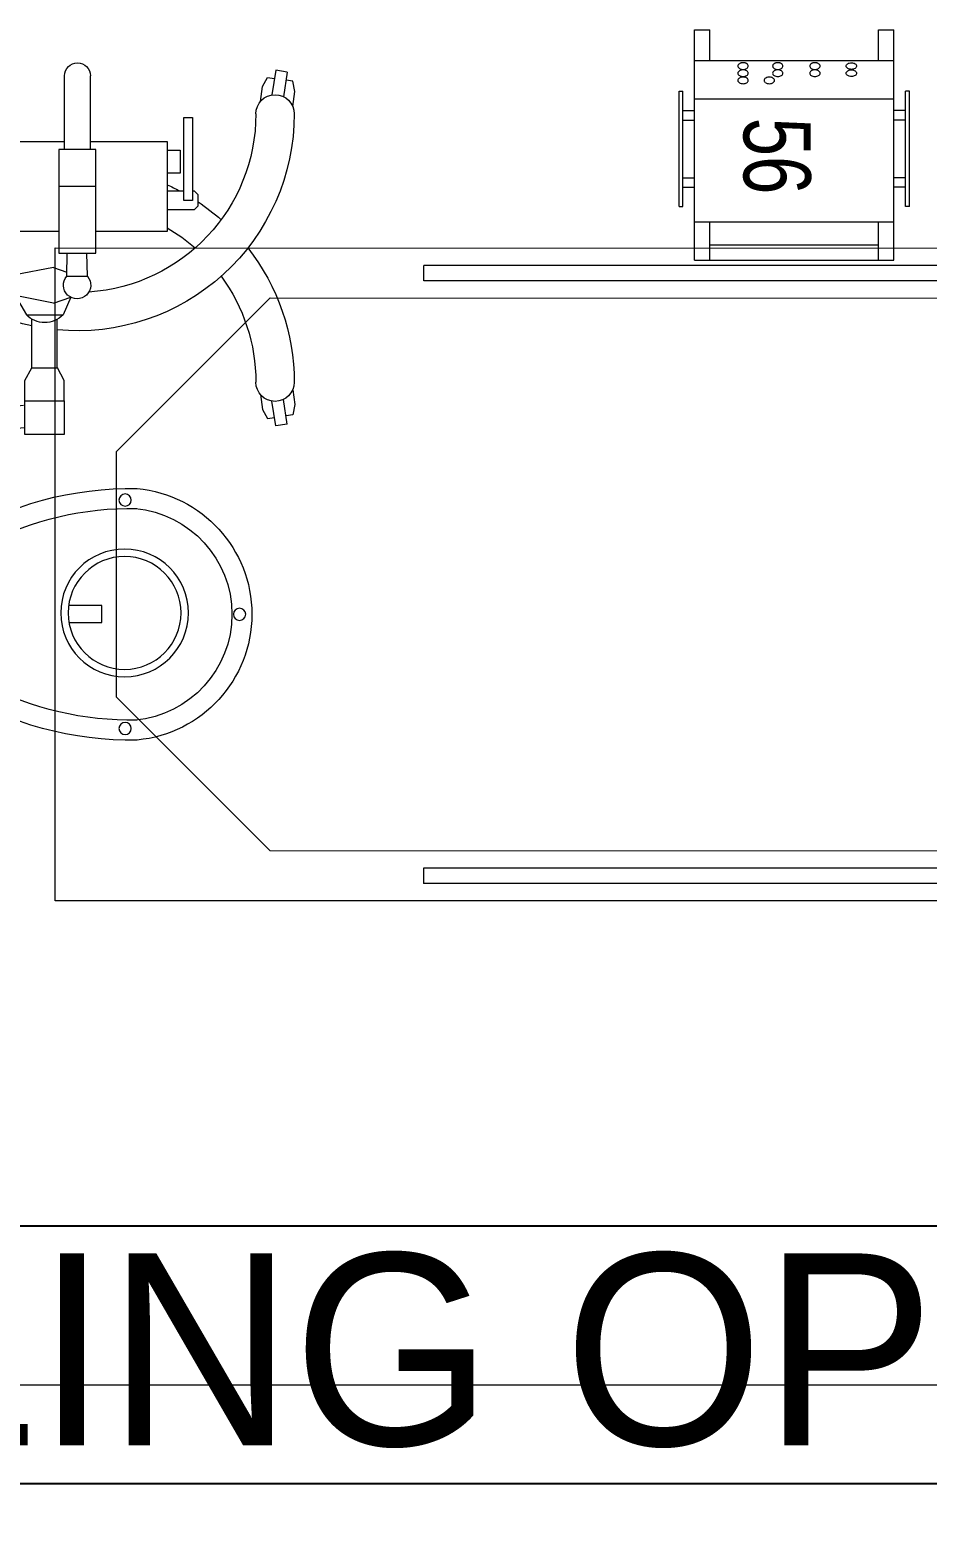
# Model space of a CAD drawing. Header units: metres. Extents: x 75097 to 220695, y -1557923 to -1361206.
# Drawn here: x 103917 to 105086, y -1462822 to -1460880 of the extents above; entities that cross this region are included whole.
import ezdxf
from ezdxf import colors
from ezdxf.entities.mleader import LeaderData, LeaderLine
from ezdxf.math import Vec2, Vec3

# ---------------------------------------------------------------- set-up
doc = ezdxf.new("R2010")
doc.units = ezdxf.units.M
doc.layers.get('0').update_dxf_attribs({"lineweight": 0})
doc.layers.add('A-100 - Copy$0$axes', color=8, linetype='Continuous')
doc.layers.add('A-100 - Copy$0$Medical Equipment and Furniture', color=8, linetype='Continuous', lineweight=0)
doc.layers.add('A-100 - Copy$0$Medical Equipment and Furniture1', color=8, linetype='Continuous', lineweight=5)
doc.layers.add('E-POWR', color=7, linetype='Continuous', lineweight=9, true_color=0x4e7e3e)
doc.styles.add('A-100 - Copy$0$X3G_ENTITY_257CFD', font='swisscl.ttf', dxfattribs={"height": 200})
doc.styles.get("Standard").update_dxf_attribs({"font": 'GOTHIC.TTF'})

# ---------------------------------------------------------------- blocks, each defined once
blk = doc.blocks.new('A-100 - Copy$0$HF16786E-P')
at = {"layer": 'A-100 - Copy$0$Medical Equipment and Furniture1'}
for p, q in [((0, 0.425), (-2.14, 0.425)), ((-2.14, 0.425), (-2.14, -0.425)), ((-0.48, 0.4025), (-1.66, 0.4025)), ((-1.66, 0.3825), (-1.66, 0.4025)), ((-0.48, 0.3825), (-1.66, 0.3825)), ((-1.86, 0.36), (-2.06, 0.16)), ((-0.28, 0.36), (-1.86, 0.36)), ((-2.06, 0.16), (-2.06, -0.16)), ((-2.06, -0.16), (-1.86, -0.36)), ((-1.86, -0.36), (-0.28, -0.36)), ((-0.48, -0.3825), (-1.66, -0.3825)), ((-1.66, -0.3825), (-1.66, -0.4025)), ((-0.48, -0.4025), (-1.66, -0.4025)), ((-2.14, -0.425), (0, -0.425))]:
    blk.add_line(p, q, dxfattribs=at)
blk = doc.blocks.new('A-100 - Copy$0$mobile light')
at = {"layer": 'A-100 - Copy$0$Medical Equipment and Furniture1'}
for p, q in [((1882.58, -498.29), (1882.35, -499.8)), ((1882.58, -498.29), (1885.78, -498.78)), ((1883.78, -497.56), (1883.65, -498.45)), ((1885.1, -497.29), (1883.78, -497.56)), ((1887.04, -497.59), (1885.1, -497.29)), ((1923.94, -497.59), (1925.88, -497.29)), ((1928.41, -498.29), (1925.2, -498.78)), ((1925.88, -497.29), (1927.2, -497.56)), ((1927.2, -497.56), (1927.33, -498.45)), ((1928.41, -498.29), (1928.63, -499.8)), ((1882.35, -499.8), (1885.55, -500.28)), ((1883.28, -500.85), (1883.42, -499.96)), ((1884.47, -501.5), (1883.28, -500.85)), ((1928.63, -499.8), (1925.43, -500.28)), ((1926.52, -501.5), (1927.7, -500.85)), ((1927.7, -500.85), (1927.56, -499.96)), ((1886.4, -501.79), (1884.47, -501.5)), ((1924.58, -501.79), (1926.52, -501.5)), ((1947.59, -502.62), (1941.09, -502.62)), ((1948.76, -501.94), (1947.59, -502.62)), ((1947.59, -502.62), (1947.59, -505.45)), ((1948.15, -506.5), (1952.41, -502.55)), ((1953.47, -501.94), (1948.76, -501.94)), ((1958.23, -506.5), (1953.47, -501.94)), ((1947.59, -505.45), (1941.09, -505.45)), ((1946.6, -512.08), (1948.15, -506.5)), ((1947.59, -505.45), (1948.15, -506.5)), ((1958.23, -506.5), (1948.15, -506.5)), ((1959.78, -512.08), (1958.23, -506.5)), ((1963.08, -509.67), (1943.3, -509.67)), ((1959.78, -512.08), (1946.6, -512.08)), ((1908.01, -522.53), (1909, -517.55)), ((1911.69, -517.55), (1909, -517.55)), ((1912.69, -522.53), (1911.69, -517.55)), ((1911.69, -517.55), (1914.17, -518.99)), ((1914.17, -518.99), (1914.17, -523.77)), ((1921.08, -519.69), (1914.74, -519.69)), ((1922.73, -518.8), (1921.08, -519.69)), ((1921.08, -519.69), (1921.08, -523.01)), ((1921.08, -519.69), (1921.08, -523.01)), ((1925.38, -518.8), (1922.73, -518.8)), ((1892.68, -523.97), (1883.05, -523.97)), ((1892.68, -528.06), (1892.68, -523.24)), ((1892.68, -523.24), (1906.16, -523.24)), ((1897.5, -528.06), (1897.5, -523.24)), ((1906.16, -523.24), (1906.16, -528.06)), ((1909.15, -524.25), (1906.16, -524.32)), ((1908.01, -522.53), (1908.62, -524.28)), ((1909.15, -524.25), (1909.15, -526.94)), ((1912.69, -522.53), (1911.9, -524.78)), ((1911.9, -524.78), (1914.17, -523.77)), ((1921.08, -523.01), (1914.77, -523.01)), ((1922.73, -523.93), (1921.08, -523.04)), ((1925.38, -523.93), (1922.73, -523.93)), ((1892.68, -527.34), (1883.05, -527.34)), ((1906.16, -528.06), (1892.68, -528.06)), ((1909.15, -526.94), (1906.16, -526.87)), ((1886.4, -549.48), (1884.47, -549.77)), ((1924.58, -549.48), (1926.52, -549.77)), ((1882.35, -551.47), (1885.55, -550.99)), ((1882.58, -552.98), (1882.35, -551.47)), ((1884.47, -549.77), (1883.28, -550.42)), ((1883.28, -550.42), (1883.42, -551.31)), ((1928.63, -551.47), (1925.43, -550.99)), ((1926.52, -549.77), (1927.7, -550.42)), ((1927.7, -550.42), (1927.56, -551.31)), ((1928.41, -552.98), (1928.63, -551.47)), ((1882.58, -552.98), (1885.78, -552.5)), ((1883.78, -553.71), (1883.65, -552.82)), ((1928.41, -552.98), (1925.2, -552.5)), ((1927.2, -553.71), (1927.33, -552.82)), ((1885.1, -553.98), (1883.78, -553.71)), ((1887.04, -553.69), (1885.1, -553.98)), ((1923.94, -553.69), (1925.88, -553.98)), ((1925.88, -553.98), (1927.2, -553.71))]:
    blk.add_line(p, q, dxfattribs=at)
for points in [[(1903.33, -523.24), (1903.33, -514.02), (1891.61, -514.02), (1891.61, -523.97)], [(1954.27, -524.55), (1954.27, -528.82), (1952.05, -528.82), (1952.05, -524.5)], [(1891.61, -527.34), (1891.61, -537.34), (1903.33, -537.34), (1903.33, -528.06)], [(1892.74, -537.34), (1892.74, -539.04), (1895.76, -539.04), (1895.76, -537.34)], [(1898.05, -537.34), (1898.05, -539.5)], [(1898.05, -540.63), (1898.05, -540.87), (1898.53, -541.35), (1900.02, -541.35), (1900.5, -540.87), (1900.5, -537.34)]]:
    blk.add_lwpolyline(points, dxfattribs=at)
for points in [[(1929.78, -518.8), (1925.38, -518.8), (1925.38, -523.93), (1929.78, -523.93)], [(1899.3, -539.5), (1888.5, -539.5), (1888.5, -540.63), (1899.3, -540.63)]]:
    blk.add_lwpolyline(points, close=True, dxfattribs=at)
for centre, radius in [((1945.96, -511.25), 0.793), ((1960.42, -511.25), 0.793), ((1953.01, -531.79), 8.32), ((1953.01, -531.79), 7.35), ((1938.31, -531.85), 0.793), ((1968.07, -531.85), 0.793), ((1953.19, -546.77), 0.793)]:
    blk.add_circle(centre, radius, dxfattribs=at)
for centre, radius, start, end in [((1888.02, -499.89), 2.5, 90, 270), ((1888.02, -525.64), 28.25, 12.1463, 90), ((1922.96, -525.64), 28.25, 90, 128.2073), ((1922.96, -499.89), 2.5, 270, 90), ((1888.02, -525.64), 23.25, 20.3387, 90), ((1922.96, -525.64), 23.25, 90, 126.3743), ((1942.82, -519.31), 16.86, 97.1293, 177.6115), ((1942.82, -519.31), 13.97, 97.1293, 177.6115), ((1922.96, -525.64), 28.25, 138.4974, 155.7305), ((1922.96, -525.64), 23.25, 138.7224, 150.0382), ((1980.13, -532.49), 43.32, 148.2167, 181.2501), ((1926.25, -532.49), 43.32, 358.7499, 31.7833), ((1946.6, -514.96), 2.89, 90, 152.4092), ((1959.78, -514.96), 2.89, 27.5908, 90), ((1980.13, -532.49), 40.72, 152.4092, 181.2501), ((1926.25, -532.49), 40.72, 358.7499, 27.5908), ((1911.94, -521.38), 3.27, 313.0112, 46.9888), ((1883.05, -525.65), 1.68, 90, 270), ((1888.02, -525.64), 28.25, 270, 5.3386), ((1910.32, -525.6), 1.78, 229.0673, 130.9327), ((1888.02, -525.64), 23.25, 270, 356.3184), ((1953.19, -531.93), 16.44, 185.2361, 354.7639), ((1953.19, -531.93), 13.84, 185.2361, 354.7639), ((1922.96, -525.64), 28.25, 204.483, 208.105), ((1922.96, -525.64), 23.25, 210.2349, 221.2776), ((1922.96, -525.64), 28.25, 213.7985, 221.5026), ((1922.96, -525.64), 23.25, 233.6257, 270), ((1888.02, -551.39), 2.5, 90, 270), ((1922.96, -525.64), 28.25, 231.7927, 270), ((1922.96, -551.39), 2.5, 270, 90)]:
    blk.add_arc(centre, radius, start, end, dxfattribs=at)
blk = doc.blocks.new('A-100 - Copy$0$ME17423-P')
at = {"layer": 'A-100 - Copy$0$Medical Equipment and Furniture1'}
for p, q in [((0.26, 0), (0, 0)), ((0, 0), (0, -0.3)), ((0.02, 0), (0.02, -0.05)), ((0.24, 0), (0.24, -0.05)), ((0.26, 0), (0.26, -0.3)), ((0.24, -0.02), (0.02, -0.02)), ((0.26, -0.05), (0, -0.05)), ((-0.02, -0.07), (-0.02, -0.22)), ((-0.02, -0.07), (-0.015, -0.07)), ((-0.015, -0.07), (-0.015, -0.22)), ((0.275, -0.07), (0.275, -0.22)), ((0.28, -0.07), (0.275, -0.07)), ((0.28, -0.07), (0.28, -0.22)), ((-0.015, -0.095), (0, -0.095)), ((0.275, -0.095), (0.26, -0.095)), ((-0.015, -0.1075), (0, -0.1075)), ((0.275, -0.1075), (0.26, -0.1075)), ((-0.015, -0.1825), (0, -0.1825)), ((0.275, -0.1825), (0.26, -0.1825)), ((-0.015, -0.195), (0, -0.195)), ((0.26, -0.21), (0, -0.21)), ((0.275, -0.195), (0.26, -0.195)), ((-0.02, -0.22), (-0.015, -0.22)), ((0.28, -0.22), (0.275, -0.22)), ((0.26, -0.26), (0, -0.26)), ((0.02, -0.26), (0.02, -0.3)), ((0.24, -0.26), (0.24, -0.3)), ((0.02, -0.3), (0, -0.3)), ((0.26, -0.3), (0.24, -0.3))]:
    blk.add_line(p, q, dxfattribs=at)
for points in [[(0.0623, -0.2435, -0.14448), (0.0618, -0.2451, -0.107176), (0.0603, -0.2466, -0.077753), (0.0582, -0.2475, -0.064938), (0.0555, -0.2479, -0.064938), (0.0528, -0.2475, -0.077753), (0.0508, -0.2466, -0.107176), (0.0492, -0.2451, -0.14448), (0.0488, -0.2435, -0.14448), (0.0492, -0.242, -0.107176), (0.0508, -0.2405, -0.077753), (0.0528, -0.2396, -0.064938), (0.0555, -0.2392, -0.064938), (0.0582, -0.2396, -0.077753), (0.0603, -0.2405, -0.107176), (0.0618, -0.242, -0.14448)], [(0.0623, -0.2529, -0.14448), (0.0618, -0.2544, -0.107176), (0.0603, -0.2559, -0.077753), (0.0582, -0.2568, -0.064938), (0.0555, -0.2572, -0.064938), (0.0528, -0.2568, -0.077753), (0.0508, -0.2559, -0.107176), (0.0492, -0.2544, -0.14448), (0.0488, -0.2529, -0.14448), (0.0492, -0.2513, -0.107176), (0.0508, -0.2498, -0.077753), (0.0528, -0.2489, -0.064938), (0.0555, -0.2485, -0.064938), (0.0582, -0.2489, -0.077753), (0.0603, -0.2498, -0.107176), (0.0618, -0.2513, -0.14448)]]:
    blk.add_lwpolyline(points, format="xyb", close=True, dxfattribs=at)
for centre, radius, start, end in [((0.1585, -0.2342), 0.00284, 147.1153, 180), ((0.1604, -0.2354), 0.00507, 122.6457, 147.1153), ((0.1616, -0.2373), 0.00735, 104.8618, 122.6457), ((0.1624, -0.2404), 0.0105, 90, 104.8618), ((0.1624, -0.2404), 0.0105, 75.1382, 90), ((0.1632, -0.2373), 0.00735, 57.3543, 75.1382), ((0.1645, -0.2354), 0.00507, 32.8847, 57.3543), ((0.1663, -0.2342), 0.00284, 0, 32.8847), ((0.1927, -0.2342), 0.00284, 147.1153, 180), ((0.1945, -0.2354), 0.00507, 122.6457, 147.1153), ((0.1958, -0.2373), 0.00735, 104.8618, 122.6457), ((0.1966, -0.2404), 0.0105, 90, 104.8618), ((0.1966, -0.2404), 0.0105, 75.1382, 90), ((0.1974, -0.2373), 0.00735, 57.3543, 75.1382), ((0.1986, -0.2354), 0.00507, 32.8847, 57.3543), ((0.2005, -0.2342), 0.00284, 0, 32.8847), ((0.0991, -0.2435), 0.00284, 147.1153, 180), ((0.0991, -0.2435), 0.00284, 180, 212.8847), ((0.0991, -0.2529), 0.00284, 147.1153, 180), ((0.101, -0.2447), 0.00507, 122.6457, 147.1153), ((0.101, -0.2423), 0.00507, 212.8847, 237.3543), ((0.101, -0.2541), 0.00507, 122.6457, 147.1153), ((0.1022, -0.2467), 0.00735, 104.8618, 122.6457), ((0.1022, -0.2404), 0.00735, 237.3543, 255.1382), ((0.1022, -0.256), 0.00735, 104.8618, 122.6457), ((0.103, -0.2497), 0.0105, 90, 104.8618), ((0.103, -0.2374), 0.0105, 255.1382, 270), ((0.103, -0.259), 0.0105, 90, 104.8618), ((0.103, -0.2497), 0.0105, 75.1382, 90), ((0.103, -0.2374), 0.0105, 270, 284.8618), ((0.103, -0.259), 0.0105, 75.1382, 90), ((0.1039, -0.2467), 0.00735, 57.3543, 75.1382), ((0.1039, -0.2404), 0.00735, 284.8618, 302.6457), ((0.1039, -0.256), 0.00735, 57.3543, 75.1382), ((0.1051, -0.2447), 0.00507, 32.8847, 57.3543), ((0.1051, -0.2423), 0.00507, 302.6457, 327.1153), ((0.1051, -0.2541), 0.00507, 32.8847, 57.3543), ((0.107, -0.2435), 0.00284, 0, 32.8847), ((0.107, -0.2435), 0.00284, 327.1153, 360), ((0.107, -0.2529), 0.00284, 0, 32.8847), ((0.1475, -0.2435), 0.00284, 147.1153, 180), ((0.1475, -0.2435), 0.00284, 180, 212.8847), ((0.1475, -0.2529), 0.00284, 147.1153, 180), ((0.1494, -0.2447), 0.00507, 122.6457, 147.1153), ((0.1494, -0.2423), 0.00507, 212.8847, 237.3543), ((0.1494, -0.2541), 0.00507, 122.6457, 147.1153), ((0.1506, -0.2467), 0.00735, 104.8618, 122.6457), ((0.1506, -0.2404), 0.00735, 237.3543, 255.1382), ((0.1506, -0.256), 0.00735, 104.8618, 122.6457), ((0.1514, -0.2497), 0.0105, 90, 104.8618), ((0.1514, -0.2374), 0.0105, 255.1382, 270), ((0.1514, -0.259), 0.0105, 90, 104.8618), ((0.1514, -0.2497), 0.0105, 75.1382, 90), ((0.1514, -0.2374), 0.0105, 270, 284.8618), ((0.1514, -0.259), 0.0105, 75.1382, 90), ((0.1522, -0.2467), 0.00735, 57.3543, 75.1382), ((0.1522, -0.2404), 0.00735, 284.8618, 302.6457), ((0.1522, -0.256), 0.00735, 57.3543, 75.1382), ((0.1585, -0.2342), 0.00284, 180, 212.8847), ((0.1604, -0.233), 0.00507, 212.8847, 237.3543), ((0.1534, -0.2447), 0.00507, 32.8847, 57.3543), ((0.1534, -0.2423), 0.00507, 302.6457, 327.1153), ((0.1534, -0.2541), 0.00507, 32.8847, 57.3543), ((0.1616, -0.2311), 0.00735, 237.3543, 255.1382), ((0.1553, -0.2435), 0.00284, 0, 32.8847), ((0.1553, -0.2435), 0.00284, 327.1153, 360), ((0.1553, -0.2529), 0.00284, 0, 32.8847), ((0.1624, -0.228), 0.0105, 255.1382, 270), ((0.1624, -0.228), 0.0105, 270, 284.8618), ((0.1632, -0.2311), 0.00735, 284.8618, 302.6457), ((0.1645, -0.233), 0.00507, 302.6457, 327.1153), ((0.1663, -0.2342), 0.00284, 327.1153, 0), ((0.1927, -0.2342), 0.00284, 180, 212.8847), ((0.1927, -0.2435), 0.00284, 147.1153, 180), ((0.1927, -0.2435), 0.00284, 180, 212.8847), ((0.1927, -0.2529), 0.00284, 147.1153, 180), ((0.1945, -0.233), 0.00507, 212.8847, 237.3543), ((0.1945, -0.2447), 0.00507, 122.6457, 147.1153), ((0.1945, -0.2423), 0.00507, 212.8847, 237.3543), ((0.1945, -0.2541), 0.00507, 122.6457, 147.1153), ((0.1958, -0.2311), 0.00735, 237.3543, 255.1382), ((0.1958, -0.2467), 0.00735, 104.8618, 122.6457), ((0.1958, -0.2404), 0.00735, 237.3543, 255.1382), ((0.1958, -0.256), 0.00735, 104.8618, 122.6457), ((0.1966, -0.228), 0.0105, 255.1382, 270), ((0.1966, -0.2497), 0.0105, 90, 104.8618), ((0.1966, -0.2374), 0.0105, 255.1382, 270), ((0.1966, -0.259), 0.0105, 90, 104.8618), ((0.1966, -0.228), 0.0105, 270, 284.8618), ((0.1966, -0.2497), 0.0105, 75.1382, 90), ((0.1966, -0.2374), 0.0105, 270, 284.8618), ((0.1966, -0.259), 0.0105, 75.1382, 90), ((0.1974, -0.2311), 0.00735, 284.8618, 302.6457), ((0.1974, -0.2467), 0.00735, 57.3543, 75.1382), ((0.1974, -0.2404), 0.00735, 284.8618, 302.6457), ((0.1974, -0.256), 0.00735, 57.3543, 75.1382), ((0.1986, -0.233), 0.00507, 302.6457, 327.1153), ((0.1986, -0.2447), 0.00507, 32.8847, 57.3543), ((0.1986, -0.2423), 0.00507, 302.6457, 327.1153), ((0.1986, -0.2541), 0.00507, 32.8847, 57.3543), ((0.2005, -0.2342), 0.00284, 327.1153, 360), ((0.2005, -0.2435), 0.00284, 0, 32.8847), ((0.2005, -0.2435), 0.00284, 327.1153, 360), ((0.2005, -0.2529), 0.00284, 0, 32.8847), ((0.0991, -0.2529), 0.00284, 180, 212.8847), ((0.101, -0.2517), 0.00507, 212.8847, 237.3543), ((0.1022, -0.2497), 0.00735, 237.3543, 255.1382), ((0.103, -0.2467), 0.0105, 255.1382, 270), ((0.103, -0.2467), 0.0105, 270, 284.8618), ((0.1039, -0.2497), 0.00735, 284.8618, 302.6457), ((0.1051, -0.2517), 0.00507, 302.6457, 327.1153), ((0.107, -0.2529), 0.00284, 327.1153, 360), ((0.1475, -0.2529), 0.00284, 180, 212.8847), ((0.1494, -0.2517), 0.00507, 212.8847, 237.3543), ((0.1506, -0.2497), 0.00735, 237.3543, 255.1382), ((0.1514, -0.2467), 0.0105, 255.1382, 270), ((0.1514, -0.2467), 0.0105, 270, 284.8618), ((0.1522, -0.2497), 0.00735, 284.8618, 302.6457), ((0.1534, -0.2517), 0.00507, 302.6457, 327.1153), ((0.1553, -0.2529), 0.00284, 327.1153, 360), ((0.1927, -0.2529), 0.00284, 180, 212.8847), ((0.1945, -0.2517), 0.00507, 212.8847, 237.3543), ((0.1958, -0.2497), 0.00735, 237.3543, 255.1382), ((0.1966, -0.2467), 0.0105, 255.1382, 270), ((0.1966, -0.2467), 0.0105, 270, 284.8618), ((0.1974, -0.2497), 0.00735, 284.8618, 302.6457), ((0.1986, -0.2517), 0.00507, 302.6457, 327.1153), ((0.2005, -0.2529), 0.00284, 327.1153, 360)]:
    blk.add_arc(centre, radius, start, end, dxfattribs=at)
blk = doc.blocks.new('A-100 - Copy')
at = {"layer": 'A-100 - Copy$0$axes'}
blk.add_line((215702.3, -1462437.7, 2.4), (83332.8, -1462437.7, 2.4), dxfattribs=at)
at = {"layer": 'A-100 - Copy$0$Medical Equipment and Furniture'}
blk.add_line((103700.1, -1462644.6, 2.4), (106200.1, -1462644.6, 2.4), dxfattribs=at)
for name, p, xscale, yscale, zscale, rotation in [('A-100 - Copy$0$ME17423-P', (105043, -1461179.9, 2.4), 1000.000000000002, 1000.000000000002, 1000.000000000002, 179.9997708608138), ('A-100 - Copy$0$mobile light', (98722.8, -1442109.1, 2.4), -10.00000000000002, 10.00000000000002, 10, 90), ('A-100 - Copy$0$HF16786E-P', (106090.3, -1461589.5, 2.4), -1000.000000000002, 1000.000000000002, 1000, 179.9850063405835)]:
    blk.add_blockref(name, p, dxfattribs=dict(at, xscale=xscale, yscale=yscale, zscale=zscale, rotation=rotation))
at = {"layer": 'A-100 - Copy$0$Medical Equipment and Furniture', "insert": (104845.9, -1461044.2, 2.4), "char_height": 87.47, "attachment_point": 8, "rotation": 270, "style": 'A-100 - Copy$0$X3G_ENTITY_257CFD'}
blk.add_mtext('56', dxfattribs=at)

msp = doc.modelspace()

# ---------------------------------------------------------------- leaders
at = {"layer": 'E-POWR'}
ml = msp.add_multileader_mtext('Standard', dxfattribs=at)
ml.set_content('CEILING OPENING 500x150mm', color=256)
ml.set_leader_properties()
ml.build(insert=Vec2(0, 0))
ml.multileader.update_dxf_attribs({"text_right_attachment_type": 6, "dogleg_length": 200, "arrow_head_size": 200})
ctx = ml.context
ctx.base_point, ctx.char_height, ctx.arrow_head_size, ctx.landing_gap_size, ctx.plane_origin = Vec3(103053.2, -1462601.5, 2.1), 250, 200, 100, Vec3(107628.5, -1462079.2, 2.1)
ctx.right_attachment, ctx.text_align_type = 6, 2
notes = []
notes.append((ctx, [(1, (1, 1, 0), (106454.6, -1462773.3, 2.1), (-1, 0), 200, [(0, [(107150.3, -1463577.7, 2.1)], 0, [])])]))
ctx.mtext.insert, ctx.mtext.width, ctx.mtext.alignment, ctx.mtext.flow_direction = Vec3(106154.6, -1462473.3, 2.1), 3804.899, 3, 5
for ctx, leaders in notes:
    for number, flags, end, landing, length, lines in leaders:
        leader = LeaderData()
        leader.index, (leader.has_last_leader_line, leader.has_dogleg_vector, leader.attachment_direction) = number, flags
        leader.last_leader_point, leader.dogleg_vector, leader.dogleg_length = Vec3(end), Vec3(landing), length
        for number, points, colour, breaks in lines:
            line = LeaderLine()
            line.index, line.vertices, line.color, line.breaks = number, Vec3.list(points), colors.encode_raw_color(colour), breaks
            leader.lines.append(line)
        ctx.leaders.append(leader)

# ---------------------------------------------------------------- next in the draw order: block references
msp.add_blockref('A-100 - Copy', (0, 0))

doc.saveas('drawing.dxf')
